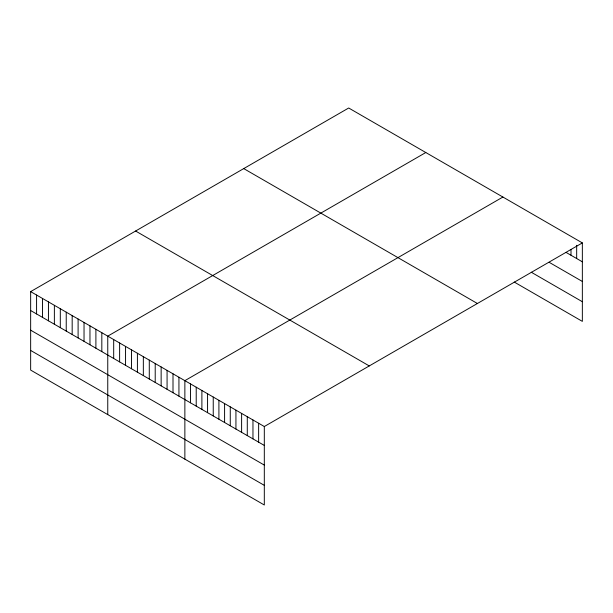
<?xml version="1.0" encoding="UTF-8"?>
<svg xmlns="http://www.w3.org/2000/svg" width="613" height="613" viewBox="0 0 613 613"><rect width="100%" height="100%" fill="white"/><g stroke="black" fill="none" stroke-linecap="round" stroke-linejoin="round"><path stroke-width="0.92" d="M582.35 242.909L264.31 426.525L264.31 504.997L30.65 370.091L30.65 291.619L348.69 108.003L582.35 242.909L582.35 321.381L514.253 282.064M425.797 152.522L107.758 336.139L107.758 414.61M502.905 197.041L184.865 380.658L184.865 459.129M566.136 252.449L582.35 261.812M549.11 262.28L582.35 281.467M531.279 272.233L582.35 301.719M243.736 168.598L477.397 303.504M135.603 231.032L369.264 365.93M30.65 291.619L264.31 426.525M30.65 310.53L264.31 445.429M30.65 330.185L264.31 465.091M30.65 350.437L264.31 485.343M576.672 245.3L576.672 258.533M571.002 249.591L571.002 255.261M258.632 423.246L258.632 442.157M252.962 419.974L252.962 438.877M247.284 416.694L247.284 435.605M241.614 413.423L241.614 432.326M235.936 410.143L235.936 429.054M230.266 406.871L230.266 425.774M224.588 403.592L224.588 422.495M218.91 400.312L218.91 419.223M213.24 397.04L213.24 415.943M207.562 393.761L207.562 412.672M201.892 390.489L201.892 409.392M196.214 387.209L196.214 406.12M190.543 383.937L190.543 402.841M178.935 377.233L178.935 396.144M173.004 373.807L173.004 392.718M167.073 370.382L167.073 389.293M161.142 366.957L161.142 385.868M155.212 363.54L155.212 382.443M149.281 360.115L149.281 379.018M143.342 356.689L143.342 375.593M137.412 353.264L137.412 372.168M131.481 349.839L131.481 368.742M125.55 346.414L125.55 365.317M119.619 342.989L119.619 361.892M113.689 339.564L113.689 358.475M101.827 332.713L101.827 351.624M95.896 329.288L95.896 348.199M89.965 325.871L89.965 344.774M84.035 322.446L84.035 341.349M78.104 319.021L78.104 337.924M72.173 315.595L72.173 334.499M66.235 312.17L66.235 331.074M60.304 308.745L60.304 327.649M54.373 305.32L54.373 324.223M48.442 301.895L48.442 320.806M42.512 298.47L42.512 317.381M36.581 295.045L36.581 313.956"/></g></svg>
